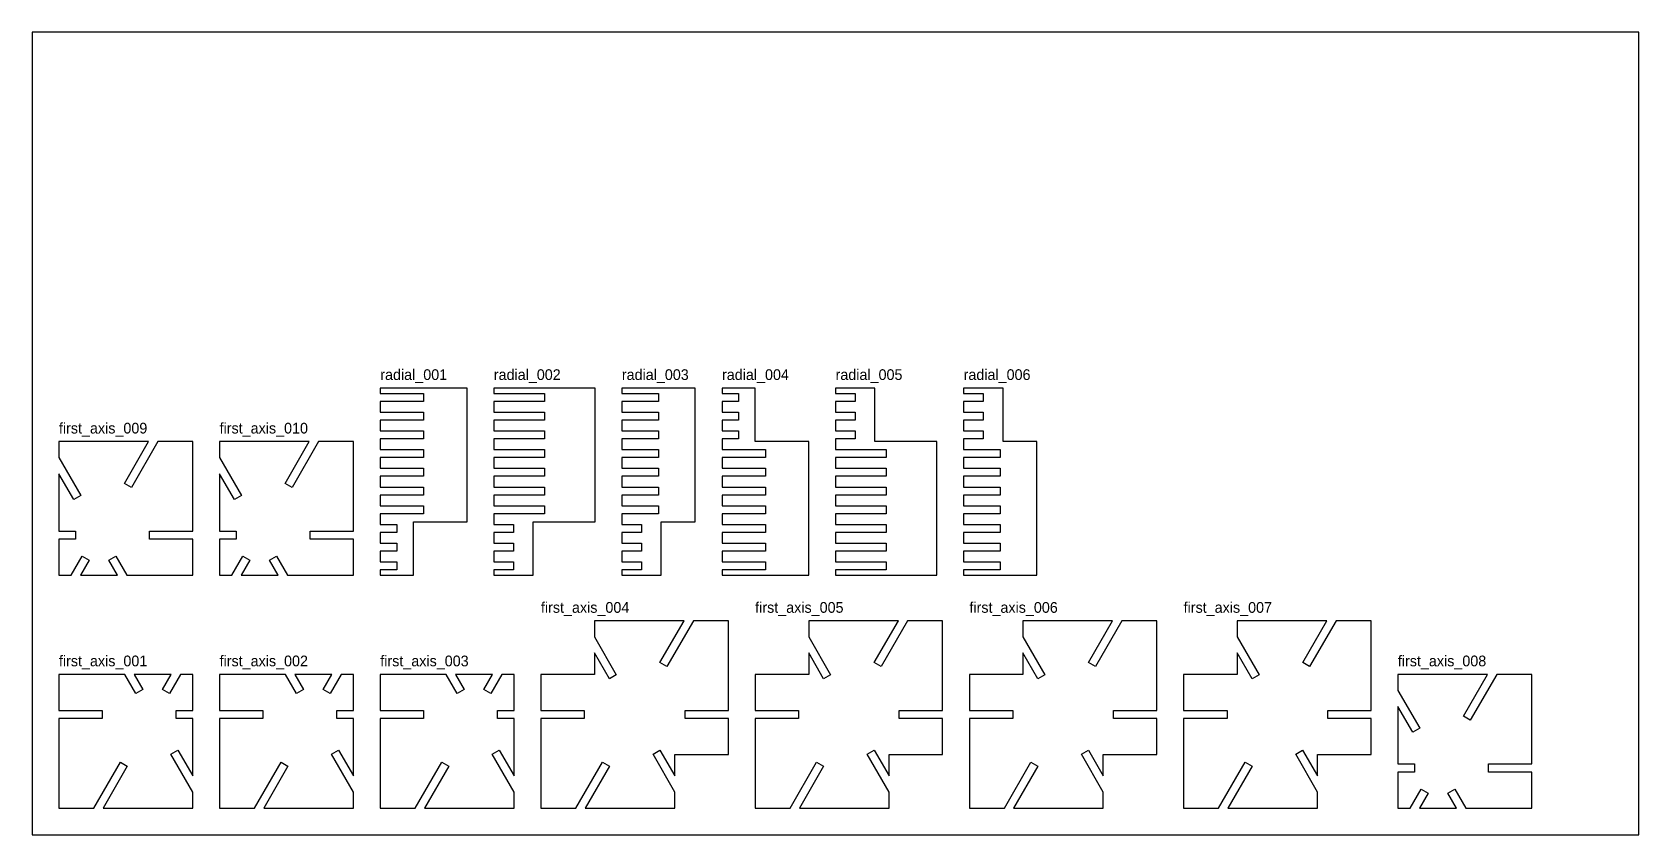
# Model space of a CAD drawing. Header units: metres. Extents: x 0 to 600, y 0 to 300.
import ezdxf

# ---------------------------------------------------------------- set-up
doc = ezdxf.new("R2010")
doc.units = ezdxf.units.M

msp = doc.modelspace()

# ---------------------------------------------------------------- linework, layer by layer
at = {"layer": 'first_axis_001'}
for p, q in [((34.607695, 60), (10, 60)), ((10, 60), (10, 46.5)), ((38.721316, 52.875), (34.607695, 60)), ((51.928203, 60), (38.071797, 60)), ((38.071797, 60), (41.319392, 54.375)), ((48.680608, 54.375), (51.928203, 60)), ((55.392305, 60), (51.278684, 52.875)), ((60, 60), (55.392305, 60)), ((60, 46.5), (60, 60)), ((41.319392, 54.375), (38.721316, 52.875)), ((51.278684, 52.875), (48.680608, 54.375)), ((10, 46.5), (26.200962, 46.5)), ((26.200962, 43.5), (10, 43.5)), ((10, 43.5), (10, 10)), ((26.200962, 46.5), (26.200962, 43.5)), ((53.799038, 43.5), (53.799038, 46.5)), ((53.799038, 46.5), (60, 46.5)), ((60, 43.5), (53.799038, 43.5)), ((60, 22.019238), (60, 43.5)), ((51.850481, 30.134619), (54.448557, 31.634619)), ((60, 16.019238), (51.850481, 30.134619)), ((54.448557, 31.634619), (60, 22.019238)), ((23.06069, 10), (32.947813, 27.125)), ((35.545889, 25.625), (26.524791, 10)), ((32.947813, 27.125), (35.545889, 25.625)), ((60, 10), (60, 16.019238)), ((10, 10), (23.06069, 10)), ((26.524791, 10), (60, 10))]:
    msp.add_line(p, q, dxfattribs=at)
at = {"layer": 'first_axis_002'}
for p, q in [((94.607695, 60), (70, 60)), ((70, 60), (70, 46.5)), ((98.721316, 52.875), (94.607695, 60)), ((111.928203, 60), (98.071797, 60)), ((98.071797, 60), (101.319392, 54.375)), ((108.680608, 54.375), (111.928203, 60)), ((115.392305, 60), (111.278684, 52.875)), ((120, 60), (115.392305, 60)), ((120, 46.5), (120, 60)), ((101.319392, 54.375), (98.721316, 52.875)), ((111.278684, 52.875), (108.680608, 54.375)), ((70, 46.5), (86.200962, 46.5)), ((86.200962, 43.5), (70, 43.5)), ((70, 43.5), (70, 10)), ((86.200962, 46.5), (86.200962, 43.5)), ((113.799038, 43.5), (113.799038, 46.5)), ((113.799038, 46.5), (120, 46.5)), ((120, 43.5), (113.799038, 43.5)), ((120, 22.019238), (120, 43.5)), ((111.850481, 30.134619), (114.448557, 31.634619)), ((120, 16.019238), (111.850481, 30.134619)), ((114.448557, 31.634619), (120, 22.019238)), ((83.06069, 10), (92.947813, 27.125)), ((95.545889, 25.625), (86.524791, 10)), ((92.947813, 27.125), (95.545889, 25.625)), ((120, 10), (120, 16.019238)), ((70, 10), (83.06069, 10)), ((86.524791, 10), (120, 10))]:
    msp.add_line(p, q, dxfattribs=at)
at = {"layer": 'first_axis_003'}
for p, q in [((154.607695, 60), (130, 60)), ((130, 60), (130, 46.5)), ((158.721316, 52.875), (154.607695, 60)), ((171.928203, 60), (158.071797, 60)), ((158.071797, 60), (161.319392, 54.375)), ((168.680608, 54.375), (171.928203, 60)), ((175.392305, 60), (171.278684, 52.875)), ((180, 60), (175.392305, 60)), ((180, 46.5), (180, 60)), ((161.319392, 54.375), (158.721316, 52.875)), ((171.278684, 52.875), (168.680608, 54.375)), ((130, 46.5), (146.200962, 46.5)), ((146.200962, 43.5), (130, 43.5)), ((130, 43.5), (130, 10)), ((146.200962, 46.5), (146.200962, 43.5)), ((173.799038, 43.5), (173.799038, 46.5)), ((173.799038, 46.5), (180, 46.5)), ((180, 43.5), (173.799038, 43.5)), ((180, 22.019238), (180, 43.5)), ((171.850481, 30.134619), (174.448557, 31.634619)), ((180, 16.019238), (171.850481, 30.134619)), ((174.448557, 31.634619), (180, 22.019238)), ((143.06069, 10), (152.947813, 27.125)), ((155.545889, 25.625), (146.524791, 10)), ((152.947813, 27.125), (155.545889, 25.625)), ((180, 10), (180, 16.019238)), ((130, 10), (143.06069, 10)), ((146.524791, 10), (180, 10))]:
    msp.add_line(p, q, dxfattribs=at)
at = {"layer": 'first_axis_004'}
for p, q in [((243.475209, 80), (210, 80)), ((210, 80), (210, 73.980762)), ((234.454111, 64.375), (243.475209, 80)), ((246.93931, 80), (237.052187, 62.875)), ((260, 80), (246.93931, 80)), ((260, 46.5), (260, 80)), ((210, 73.980762), (218.149519, 59.865381)), ((215.551443, 58.365381), (210, 67.980762)), ((210, 67.980762), (210, 60)), ((210, 60), (190, 60)), ((190, 60), (190, 46.5)), ((237.052187, 62.875), (234.454111, 64.375)), ((218.149519, 59.865381), (215.551443, 58.365381)), ((190, 46.5), (206.200962, 46.5)), ((206.200962, 43.5), (190, 43.5)), ((190, 43.5), (190, 10)), ((206.200962, 46.5), (206.200962, 43.5)), ((243.799038, 43.5), (243.799038, 46.5)), ((243.799038, 46.5), (260, 46.5)), ((260, 43.5), (243.799038, 43.5)), ((260, 30), (260, 43.5)), ((231.850481, 30.134619), (234.448557, 31.634619)), ((240, 16.019238), (231.850481, 30.134619)), ((234.448557, 31.634619), (240, 22.019238)), ((240, 22.019238), (240, 30)), ((240, 30), (260, 30)), ((203.06069, 10), (212.947813, 27.125)), ((215.545889, 25.625), (206.524791, 10)), ((212.947813, 27.125), (215.545889, 25.625)), ((240, 10), (240, 16.019238)), ((190, 10), (203.06069, 10)), ((206.524791, 10), (240, 10))]:
    msp.add_line(p, q, dxfattribs=at)
at = {"layer": 'first_axis_005'}
for p, q in [((323.475209, 80), (290, 80)), ((290, 80), (290, 73.980762)), ((314.454111, 64.375), (323.475209, 80)), ((326.93931, 80), (317.052187, 62.875)), ((340, 80), (326.93931, 80)), ((340, 46.5), (340, 80)), ((290, 73.980762), (298.149519, 59.865381)), ((295.551443, 58.365381), (290, 67.980762)), ((290, 67.980762), (290, 60)), ((290, 60), (270, 60)), ((270, 60), (270, 46.5)), ((317.052187, 62.875), (314.454111, 64.375)), ((298.149519, 59.865381), (295.551443, 58.365381)), ((270, 46.5), (286.200962, 46.5)), ((286.200962, 43.5), (270, 43.5)), ((270, 43.5), (270, 10)), ((286.200962, 46.5), (286.200962, 43.5)), ((323.799038, 43.5), (323.799038, 46.5)), ((323.799038, 46.5), (340, 46.5)), ((340, 43.5), (323.799038, 43.5)), ((340, 30), (340, 43.5)), ((311.850481, 30.134619), (314.448557, 31.634619)), ((320, 16.019238), (311.850481, 30.134619)), ((314.448557, 31.634619), (320, 22.019238)), ((320, 22.019238), (320, 30)), ((320, 30), (340, 30)), ((283.06069, 10), (292.947813, 27.125)), ((295.545889, 25.625), (286.524791, 10)), ((292.947813, 27.125), (295.545889, 25.625)), ((320, 10), (320, 16.019238)), ((270, 10), (283.06069, 10)), ((286.524791, 10), (320, 10))]:
    msp.add_line(p, q, dxfattribs=at)
at = {"layer": 'first_axis_006'}
for p, q in [((403.475209, 80), (370, 80)), ((370, 80), (370, 73.980762)), ((394.454111, 64.375), (403.475209, 80)), ((406.93931, 80), (397.052187, 62.875)), ((420, 80), (406.93931, 80)), ((420, 46.5), (420, 80)), ((370, 73.980762), (378.149519, 59.865381)), ((375.551443, 58.365381), (370, 67.980762)), ((370, 67.980762), (370, 60)), ((370, 60), (350, 60)), ((350, 60), (350, 46.5)), ((397.052187, 62.875), (394.454111, 64.375)), ((378.149519, 59.865381), (375.551443, 58.365381)), ((350, 46.5), (366.200962, 46.5)), ((366.200962, 43.5), (350, 43.5)), ((350, 43.5), (350, 10)), ((366.200962, 46.5), (366.200962, 43.5)), ((403.799038, 43.5), (403.799038, 46.5)), ((403.799038, 46.5), (420, 46.5)), ((420, 43.5), (403.799038, 43.5)), ((420, 30), (420, 43.5)), ((391.850481, 30.134619), (394.448557, 31.634619)), ((400, 16.019238), (391.850481, 30.134619)), ((394.448557, 31.634619), (400, 22.019238)), ((400, 22.019238), (400, 30)), ((400, 30), (420, 30)), ((363.06069, 10), (372.947813, 27.125)), ((375.545889, 25.625), (366.524791, 10)), ((372.947813, 27.125), (375.545889, 25.625)), ((400, 10), (400, 16.019238)), ((350, 10), (363.06069, 10)), ((366.524791, 10), (400, 10))]:
    msp.add_line(p, q, dxfattribs=at)
at = {"layer": 'first_axis_007'}
for p, q in [((483.475209, 80), (450, 80)), ((450, 80), (450, 73.980762)), ((474.454111, 64.375), (483.475209, 80)), ((486.93931, 80), (477.052187, 62.875)), ((500, 80), (486.93931, 80)), ((500, 46.5), (500, 80)), ((450, 73.980762), (458.149519, 59.865381)), ((455.551443, 58.365381), (450, 67.980762)), ((450, 67.980762), (450, 60)), ((450, 60), (430, 60)), ((430, 60), (430, 46.5)), ((477.052187, 62.875), (474.454111, 64.375)), ((458.149519, 59.865381), (455.551443, 58.365381)), ((430, 46.5), (446.200962, 46.5)), ((446.200962, 43.5), (430, 43.5)), ((430, 43.5), (430, 10)), ((446.200962, 46.5), (446.200962, 43.5)), ((483.799038, 43.5), (483.799038, 46.5)), ((483.799038, 46.5), (500, 46.5)), ((500, 43.5), (483.799038, 43.5)), ((500, 30), (500, 43.5)), ((471.850481, 30.134619), (474.448557, 31.634619)), ((480, 16.019238), (471.850481, 30.134619)), ((474.448557, 31.634619), (480, 22.019238)), ((480, 22.019238), (480, 30)), ((480, 30), (500, 30)), ((443.06069, 10), (452.947813, 27.125)), ((455.545889, 25.625), (446.524791, 10)), ((452.947813, 27.125), (455.545889, 25.625)), ((480, 10), (480, 16.019238)), ((430, 10), (443.06069, 10)), ((446.524791, 10), (480, 10))]:
    msp.add_line(p, q, dxfattribs=at)
at = {"layer": 'first_axis_008'}
for p, q in [((543.475209, 60), (510, 60)), ((510, 60), (510, 53.980762)), ((534.454111, 44.375), (543.475209, 60)), ((546.93931, 60), (537.052187, 42.875)), ((560, 60), (546.93931, 60)), ((560, 26.5), (560, 60)), ((510, 53.980762), (518.149519, 39.865381)), ((515.551443, 38.365381), (510, 47.980762)), ((510, 47.980762), (510, 26.5)), ((537.052187, 42.875), (534.454111, 44.375)), ((518.149519, 39.865381), (515.551443, 38.365381)), ((510, 26.5), (516.200962, 26.5)), ((516.200962, 26.5), (516.200962, 23.5)), ((543.799038, 23.5), (543.799038, 26.5)), ((543.799038, 26.5), (560, 26.5)), ((516.200962, 23.5), (510, 23.5)), ((510, 23.5), (510, 10)), ((560, 23.5), (543.799038, 23.5)), ((560, 10), (560, 23.5)), ((514.607695, 10), (518.721316, 17.125)), ((521.319392, 15.625), (518.071797, 10)), ((518.721316, 17.125), (521.319392, 15.625)), ((528.680608, 15.625), (531.278684, 17.125)), ((531.928203, 10), (528.680608, 15.625)), ((531.278684, 17.125), (535.392305, 10)), ((510, 10), (514.607695, 10)), ((518.071797, 10), (531.928203, 10)), ((535.392305, 10), (560, 10))]:
    msp.add_line(p, q, dxfattribs=at)
at = {"layer": 'first_axis_009'}
for p, q in [((43.475209, 147), (10, 147)), ((10, 147), (10, 140.980762)), ((34.454111, 131.375), (43.475209, 147)), ((46.93931, 147), (37.052187, 129.875)), ((60, 147), (46.93931, 147)), ((60, 113.5), (60, 147)), ((10, 140.980762), (18.149519, 126.865381)), ((15.551443, 125.365381), (10, 134.980762)), ((10, 134.980762), (10, 113.5)), ((18.149519, 126.865381), (15.551443, 125.365381)), ((37.052187, 129.875), (34.454111, 131.375)), ((10, 113.5), (16.200962, 113.5)), ((16.200962, 110.5), (10, 110.5)), ((10, 110.5), (10, 97)), ((16.200962, 113.5), (16.200962, 110.5)), ((43.799038, 110.5), (43.799038, 113.5)), ((43.799038, 113.5), (60, 113.5)), ((60, 110.5), (43.799038, 110.5)), ((60, 97), (60, 110.5)), ((14.607695, 97), (18.721316, 104.125)), ((21.319392, 102.625), (18.071797, 97)), ((18.721316, 104.125), (21.319392, 102.625)), ((28.680608, 102.625), (31.278684, 104.125)), ((31.928203, 97), (28.680608, 102.625)), ((31.278684, 104.125), (35.392305, 97)), ((10, 97), (14.607695, 97)), ((18.071797, 97), (31.928203, 97)), ((35.392305, 97), (60, 97))]:
    msp.add_line(p, q, dxfattribs=at)
at = {"layer": 'first_axis_010'}
for p, q in [((103.475209, 147), (70, 147)), ((70, 147), (70, 140.980762)), ((94.454111, 131.375), (103.475209, 147)), ((106.93931, 147), (97.052187, 129.875)), ((120, 147), (106.93931, 147)), ((120, 113.5), (120, 147)), ((70, 140.980762), (78.149519, 126.865381)), ((75.551443, 125.365381), (70, 134.980762)), ((70, 134.980762), (70, 113.5)), ((78.149519, 126.865381), (75.551443, 125.365381)), ((97.052187, 129.875), (94.454111, 131.375)), ((70, 113.5), (76.200962, 113.5)), ((76.200962, 110.5), (70, 110.5)), ((70, 110.5), (70, 97)), ((76.200962, 113.5), (76.200962, 110.5)), ((103.799038, 110.5), (103.799038, 113.5)), ((103.799038, 113.5), (120, 113.5)), ((120, 110.5), (103.799038, 110.5)), ((120, 97), (120, 110.5)), ((74.607695, 97), (78.721316, 104.125)), ((81.319392, 102.625), (78.071797, 97)), ((78.721316, 104.125), (81.319392, 102.625)), ((88.680608, 102.625), (91.278684, 104.125)), ((91.928203, 97), (88.680608, 102.625)), ((91.278684, 104.125), (95.392305, 97)), ((70, 97), (74.607695, 97)), ((78.071797, 97), (91.928203, 97)), ((95.392305, 97), (120, 97))]:
    msp.add_line(p, q, dxfattribs=at)
at = {"layer": 'radial_001'}
for p, q in [((162.401924, 167), (130, 167)), ((130, 167), (130, 165)), ((130, 165), (146.200962, 165)), ((146.200962, 162), (130, 162)), ((130, 162), (130, 158)), ((146.200962, 165), (146.200962, 162)), ((162.401924, 117), (162.401924, 167)), ((130, 158), (146.200962, 158)), ((146.200962, 158), (146.200962, 155)), ((146.200962, 155), (130, 155)), ((130, 155), (130, 151)), ((130, 151), (146.200962, 151)), ((146.200962, 151), (146.200962, 148)), ((146.200962, 148), (130, 148)), ((130, 148), (130, 144)), ((130, 144), (146.200962, 144)), ((146.200962, 144), (146.200962, 141)), ((146.200962, 141), (130, 141)), ((130, 141), (130, 137)), ((130, 137), (146.200962, 137)), ((146.200962, 134), (130, 134)), ((130, 134), (130, 130)), ((146.200962, 137), (146.200962, 134)), ((130, 130), (146.200962, 130)), ((146.200962, 127), (130, 127)), ((130, 127), (130, 123)), ((146.200962, 130), (146.200962, 127)), ((130, 123), (146.200962, 123)), ((146.200962, 120), (130, 120)), ((130, 120), (130, 116)), ((146.200962, 123), (146.200962, 120)), ((130, 116), (136.200962, 116)), ((136.200962, 116), (136.200962, 113)), ((142.401924, 117), (162.401924, 117)), ((142.401924, 97), (142.401924, 117)), ((136.200962, 113), (130, 113)), ((130, 113), (130, 109)), ((130, 109), (136.200962, 109)), ((136.200962, 109), (136.200962, 106)), ((136.200962, 106), (130, 106)), ((130, 106), (130, 102)), ((130, 102), (136.200962, 102)), ((136.200962, 102), (136.200962, 99)), ((136.200962, 99), (130, 99)), ((130, 99), (130, 97)), ((130, 97), (142.401924, 97))]:
    msp.add_line(p, q, dxfattribs=at)
at = {"layer": 'radial_002'}
for p, q in [((210.218366, 167), (172.401924, 167)), ((172.401924, 167), (172.401924, 165)), ((172.401924, 165), (191.310145, 165)), ((191.310145, 162), (172.401924, 162)), ((172.401924, 162), (172.401924, 158)), ((191.310145, 165), (191.310145, 162)), ((210.218366, 117), (210.218366, 167)), ((172.401924, 158), (191.310145, 158)), ((191.310145, 158), (191.310145, 155)), ((191.310145, 155), (172.401924, 155)), ((172.401924, 155), (172.401924, 151)), ((172.401924, 151), (191.310145, 151)), ((191.310145, 151), (191.310145, 148)), ((191.310145, 148), (172.401924, 148)), ((172.401924, 148), (172.401924, 144)), ((172.401924, 144), (191.310145, 144)), ((191.310145, 144), (191.310145, 141)), ((191.310145, 141), (172.401924, 141)), ((172.401924, 141), (172.401924, 137)), ((172.401924, 137), (191.310145, 137)), ((191.310145, 134), (172.401924, 134)), ((172.401924, 134), (172.401924, 130)), ((191.310145, 137), (191.310145, 134)), ((172.401924, 130), (191.310145, 130)), ((191.310145, 127), (172.401924, 127)), ((172.401924, 127), (172.401924, 123)), ((191.310145, 130), (191.310145, 127)), ((172.401924, 123), (191.310145, 123)), ((191.310145, 120), (172.401924, 120)), ((172.401924, 120), (172.401924, 116)), ((191.310145, 123), (191.310145, 120)), ((172.401924, 116), (179.76314, 116)), ((179.76314, 116), (179.76314, 113)), ((187.124356, 117), (210.218366, 117)), ((187.124356, 97), (187.124356, 117)), ((179.76314, 113), (172.401924, 113)), ((172.401924, 113), (172.401924, 109)), ((172.401924, 109), (179.76314, 109)), ((179.76314, 109), (179.76314, 106)), ((179.76314, 106), (172.401924, 106)), ((172.401924, 106), (172.401924, 102)), ((172.401924, 102), (179.76314, 102)), ((179.76314, 102), (179.76314, 99)), ((179.76314, 99), (172.401924, 99)), ((172.401924, 99), (172.401924, 97)), ((172.401924, 97), (187.124356, 97))]:
    msp.add_line(p, q, dxfattribs=at)
at = {"layer": 'radial_003'}
for p, q in [((247.62029, 167), (220.218366, 167)), ((220.218366, 167), (220.218366, 165)), ((220.218366, 165), (233.919328, 165)), ((233.919328, 162), (220.218366, 162)), ((220.218366, 162), (220.218366, 158)), ((233.919328, 165), (233.919328, 162)), ((247.62029, 117), (247.62029, 167)), ((220.218366, 158), (233.919328, 158)), ((233.919328, 158), (233.919328, 155)), ((233.919328, 155), (220.218366, 155)), ((220.218366, 155), (220.218366, 151)), ((220.218366, 151), (233.919328, 151)), ((233.919328, 151), (233.919328, 148)), ((233.919328, 148), (220.218366, 148)), ((220.218366, 148), (220.218366, 144)), ((220.218366, 144), (233.919328, 144)), ((233.919328, 144), (233.919328, 141)), ((233.919328, 141), (220.218366, 141)), ((220.218366, 141), (220.218366, 137)), ((220.218366, 137), (233.919328, 137)), ((233.919328, 134), (220.218366, 134)), ((220.218366, 134), (220.218366, 130)), ((233.919328, 137), (233.919328, 134)), ((220.218366, 130), (233.919328, 130)), ((233.919328, 127), (220.218366, 127)), ((220.218366, 127), (220.218366, 123)), ((233.919328, 130), (233.919328, 127)), ((220.218366, 123), (233.919328, 123)), ((233.919328, 120), (220.218366, 120)), ((220.218366, 120), (220.218366, 116)), ((233.919328, 123), (233.919328, 120)), ((220.218366, 116), (227.579582, 116)), ((227.579582, 116), (227.579582, 113)), ((234.940798, 117), (247.62029, 117)), ((234.940798, 97), (234.940798, 117)), ((227.579582, 113), (220.218366, 113)), ((220.218366, 113), (220.218366, 109)), ((220.218366, 109), (227.579582, 109)), ((227.579582, 109), (227.579582, 106)), ((227.579582, 106), (220.218366, 106)), ((220.218366, 106), (220.218366, 102)), ((220.218366, 102), (227.579582, 102)), ((227.579582, 102), (227.579582, 99)), ((227.579582, 99), (220.218366, 99)), ((220.218366, 99), (220.218366, 97)), ((220.218366, 97), (234.940798, 97))]:
    msp.add_line(p, q, dxfattribs=at)
at = {"layer": 'radial_004'}
for p, q in [((270.022214, 167), (257.62029, 167)), ((257.62029, 167), (257.62029, 165)), ((257.62029, 165), (263.821252, 165)), ((263.821252, 162), (257.62029, 162)), ((257.62029, 162), (257.62029, 158)), ((263.821252, 165), (263.821252, 162)), ((270.022214, 147), (270.022214, 167)), ((257.62029, 158), (263.821252, 158)), ((263.821252, 158), (263.821252, 155)), ((263.821252, 155), (257.62029, 155)), ((257.62029, 155), (257.62029, 151)), ((257.62029, 151), (263.821252, 151)), ((263.821252, 151), (263.821252, 148)), ((263.821252, 148), (257.62029, 148)), ((257.62029, 148), (257.62029, 144)), ((257.62029, 144), (273.821252, 144)), ((290.022214, 147), (270.022214, 147)), ((273.821252, 144), (273.821252, 141)), ((290.022214, 97), (290.022214, 147)), ((273.821252, 141), (257.62029, 141)), ((257.62029, 141), (257.62029, 137)), ((257.62029, 137), (273.821252, 137)), ((273.821252, 134), (257.62029, 134)), ((257.62029, 134), (257.62029, 130)), ((273.821252, 137), (273.821252, 134)), ((257.62029, 130), (273.821252, 130)), ((273.821252, 127), (257.62029, 127)), ((257.62029, 127), (257.62029, 123)), ((273.821252, 130), (273.821252, 127)), ((257.62029, 123), (273.821252, 123)), ((273.821252, 120), (257.62029, 120)), ((257.62029, 120), (257.62029, 116)), ((273.821252, 123), (273.821252, 120)), ((257.62029, 116), (273.821252, 116)), ((273.821252, 116), (273.821252, 113)), ((273.821252, 113), (257.62029, 113)), ((257.62029, 113), (257.62029, 109)), ((257.62029, 109), (273.821252, 109)), ((273.821252, 109), (273.821252, 106)), ((273.821252, 106), (257.62029, 106)), ((257.62029, 106), (257.62029, 102)), ((257.62029, 102), (273.821252, 102)), ((273.821252, 102), (273.821252, 99)), ((273.821252, 99), (257.62029, 99)), ((257.62029, 99), (257.62029, 97)), ((257.62029, 97), (290.022214, 97))]:
    msp.add_line(p, q, dxfattribs=at)
at = {"layer": 'radial_005'}
for p, q in [((314.744646, 167), (300.022214, 167)), ((300.022214, 167), (300.022214, 165)), ((300.022214, 165), (307.38343, 165)), ((307.38343, 162), (300.022214, 162)), ((300.022214, 162), (300.022214, 158)), ((307.38343, 165), (307.38343, 162)), ((314.744646, 147), (314.744646, 167)), ((300.022214, 158), (307.38343, 158)), ((307.38343, 158), (307.38343, 155)), ((307.38343, 155), (300.022214, 155)), ((300.022214, 155), (300.022214, 151)), ((300.022214, 151), (307.38343, 151)), ((307.38343, 151), (307.38343, 148)), ((307.38343, 148), (300.022214, 148)), ((300.022214, 148), (300.022214, 144)), ((300.022214, 144), (318.930435, 144)), ((337.838657, 147), (314.744646, 147)), ((318.930435, 144), (318.930435, 141)), ((337.838657, 97), (337.838657, 147)), ((318.930435, 141), (300.022214, 141)), ((300.022214, 141), (300.022214, 137)), ((300.022214, 137), (318.930435, 137)), ((318.930435, 134), (300.022214, 134)), ((300.022214, 134), (300.022214, 130)), ((318.930435, 137), (318.930435, 134)), ((300.022214, 130), (318.930435, 130)), ((318.930435, 127), (300.022214, 127)), ((300.022214, 127), (300.022214, 123)), ((318.930435, 130), (318.930435, 127)), ((300.022214, 123), (318.930435, 123)), ((318.930435, 120), (300.022214, 120)), ((300.022214, 120), (300.022214, 116)), ((318.930435, 123), (318.930435, 120)), ((300.022214, 116), (318.930435, 116)), ((318.930435, 116), (318.930435, 113)), ((318.930435, 113), (300.022214, 113)), ((300.022214, 113), (300.022214, 109)), ((300.022214, 109), (318.930435, 109)), ((318.930435, 109), (318.930435, 106)), ((318.930435, 106), (300.022214, 106)), ((300.022214, 106), (300.022214, 102)), ((300.022214, 102), (318.930435, 102)), ((318.930435, 102), (318.930435, 99)), ((318.930435, 99), (300.022214, 99)), ((300.022214, 99), (300.022214, 97)), ((300.022214, 97), (337.838657, 97))]:
    msp.add_line(p, q, dxfattribs=at)
at = {"layer": 'radial_006'}
for p, q in [((362.561089, 167), (347.838657, 167)), ((347.838657, 167), (347.838657, 165)), ((347.838657, 165), (355.199873, 165)), ((355.199873, 162), (347.838657, 162)), ((347.838657, 162), (347.838657, 158)), ((355.199873, 165), (355.199873, 162)), ((362.561089, 147), (362.561089, 167)), ((347.838657, 158), (355.199873, 158)), ((355.199873, 158), (355.199873, 155)), ((355.199873, 155), (347.838657, 155)), ((347.838657, 155), (347.838657, 151)), ((347.838657, 151), (355.199873, 151)), ((355.199873, 151), (355.199873, 148)), ((355.199873, 148), (347.838657, 148)), ((347.838657, 148), (347.838657, 144)), ((347.838657, 144), (361.539619, 144)), ((361.539619, 144), (361.539619, 141)), ((375.24058, 147), (362.561089, 147)), ((375.24058, 97), (375.24058, 147)), ((361.539619, 141), (347.838657, 141)), ((347.838657, 141), (347.838657, 137)), ((347.838657, 137), (361.539619, 137)), ((361.539619, 134), (347.838657, 134)), ((347.838657, 134), (347.838657, 130)), ((361.539619, 137), (361.539619, 134)), ((347.838657, 130), (361.539619, 130)), ((361.539619, 127), (347.838657, 127)), ((347.838657, 127), (347.838657, 123)), ((361.539619, 130), (361.539619, 127)), ((347.838657, 123), (361.539619, 123)), ((361.539619, 120), (347.838657, 120)), ((347.838657, 120), (347.838657, 116)), ((361.539619, 123), (361.539619, 120)), ((347.838657, 116), (361.539619, 116)), ((361.539619, 116), (361.539619, 113)), ((361.539619, 113), (347.838657, 113)), ((347.838657, 113), (347.838657, 109)), ((347.838657, 109), (361.539619, 109)), ((361.539619, 109), (361.539619, 106)), ((361.539619, 106), (347.838657, 106)), ((347.838657, 106), (347.838657, 102)), ((347.838657, 102), (361.539619, 102)), ((361.539619, 102), (361.539619, 99)), ((361.539619, 99), (347.838657, 99)), ((347.838657, 99), (347.838657, 97)), ((347.838657, 97), (375.24058, 97))]:
    msp.add_line(p, q, dxfattribs=at)
at = {"layer": 'sheet_boundary'}
for p, q in [((600, 300), (0, 300)), ((0, 300), (0, 0)), ((600, 0), (600, 300)), ((0, 0), (600, 0))]:
    msp.add_line(p, q, dxfattribs=at)

# ---------------------------------------------------------------- texts
at = {"layer": 'first_axis_001'}
msp.add_text('first_axis_001', height=4, dxfattribs=at).set_placement((10, 63))
at = {"layer": 'first_axis_002'}
msp.add_text('first_axis_002', height=4, dxfattribs=at).set_placement((70, 63))
at = {"layer": 'first_axis_003'}
msp.add_text('first_axis_003', height=4, dxfattribs=at).set_placement((130, 63))
at = {"layer": 'first_axis_004'}
msp.add_text('first_axis_004', height=4, dxfattribs=at).set_placement((190, 83))
at = {"layer": 'first_axis_005'}
msp.add_text('first_axis_005', height=4, dxfattribs=at).set_placement((270, 83))
at = {"layer": 'first_axis_006'}
msp.add_text('first_axis_006', height=4, dxfattribs=at).set_placement((350, 83))
at = {"layer": 'first_axis_007'}
msp.add_text('first_axis_007', height=4, dxfattribs=at).set_placement((430, 83))
at = {"layer": 'first_axis_008'}
msp.add_text('first_axis_008', height=4, dxfattribs=at).set_placement((510, 63))
at = {"layer": 'first_axis_009'}
msp.add_text('first_axis_009', height=4, dxfattribs=at).set_placement((10, 150))
at = {"layer": 'first_axis_010'}
msp.add_text('first_axis_010', height=4, dxfattribs=at).set_placement((70, 150))
at = {"layer": 'radial_001'}
msp.add_text('radial_001', height=4, dxfattribs=at).set_placement((130, 170))
at = {"layer": 'radial_002'}
msp.add_text('radial_002', height=4, dxfattribs=at).set_placement((172.401924, 170))
at = {"layer": 'radial_003'}
msp.add_text('radial_003', height=4, dxfattribs=at).set_placement((220.218366, 170))
at = {"layer": 'radial_004'}
msp.add_text('radial_004', height=4, dxfattribs=at).set_placement((257.62029, 170))
at = {"layer": 'radial_005'}
msp.add_text('radial_005', height=4, dxfattribs=at).set_placement((300.022214, 170))
at = {"layer": 'radial_006'}
msp.add_text('radial_006', height=4, dxfattribs=at).set_placement((347.838657, 170))

doc.saveas('drawing.dxf')
